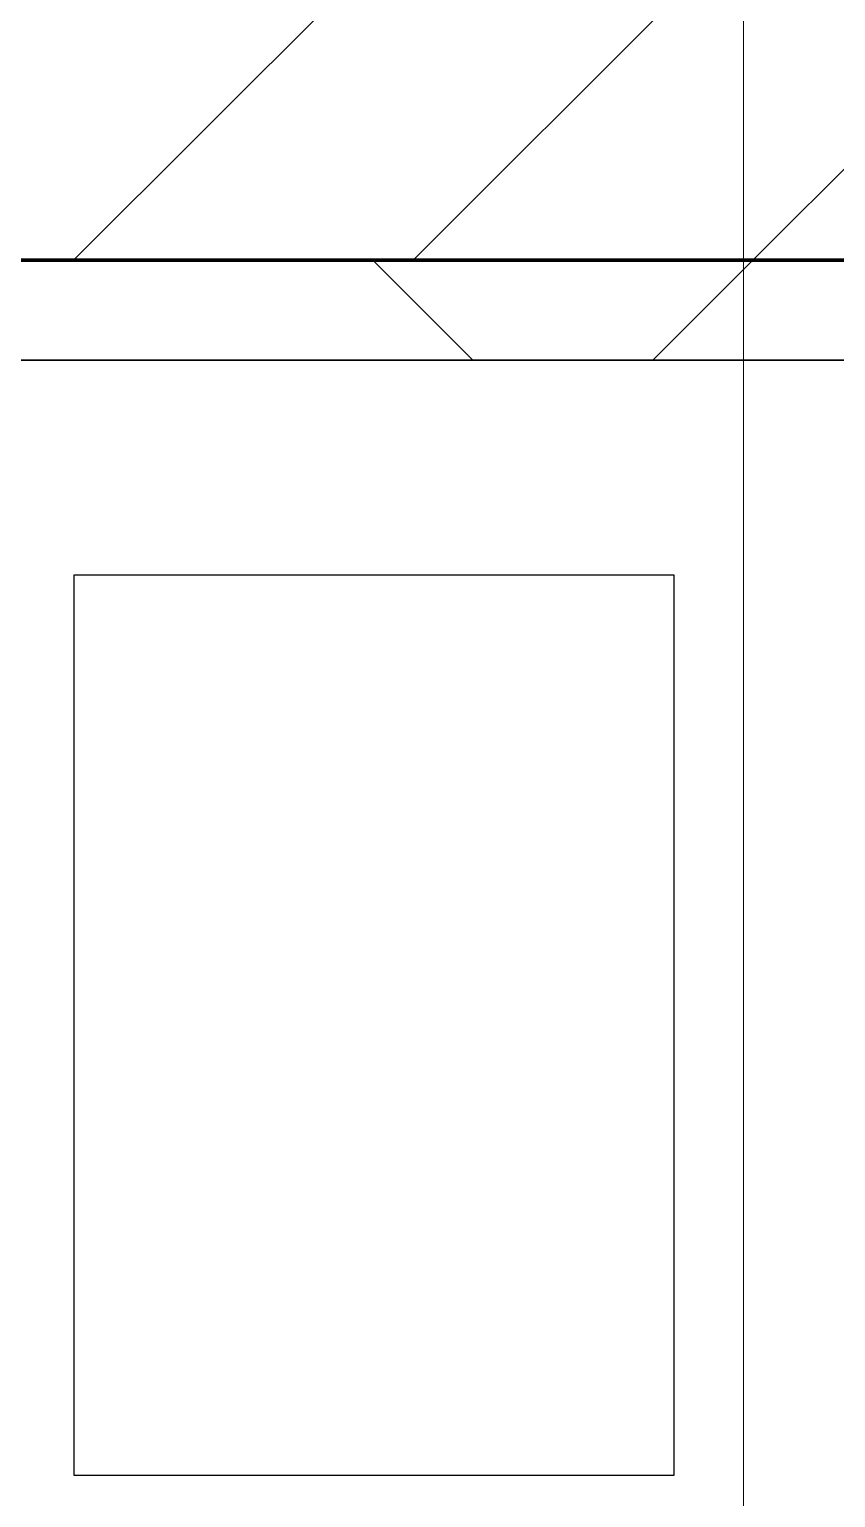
# Model space of a CAD drawing. Header units: millimetres. Extents: x -795739 to -715748, y -34378 to 22353.
# Drawn here: x -778155 to -777752, y 7325 to 8059 of the extents above; entities that cross this region are included whole.
import ezdxf
from ezdxf.xclip import XClip

# ---------------------------------------------------------------- set-up
doc = ezdxf.new("R2010")
doc.units = ezdxf.units.MM
doc.header["$XCLIPFRAME"] = 0
doc.layers.add('000 - WIPEOUT', color=250, linetype='Continuous')
doc.layers.add('A11_ALU.SOLID SHEET', color=2, linetype='Continuous')
for name, color, linetype, lineweight in [('A-GLAZ-CURT', 2, 'Continuous', 9), ('A-WALL', 5, 'Continuous', 35), ('A-WALL-FNSH', 2, 'Continuous', 35), ('A-WALL-PATT', 1, 'Continuous', 9), ('G-ANNO-TEXT', 3, 'Continuous', 9)]:
    doc.layers.add(name, color=color, linetype=linetype, lineweight=lineweight)

# ---------------------------------------------------------------- blocks, each defined once
blk = doc.blocks.new('PPLS-PP19_Custom Tile Pattern - Custom Tile Pattern-V66-4282-01 ENLARGED LOWER PLATFORM LEVEL - REFLECTED CEILING PLAN - SHEET 3')
at = {"layer": 'A-GLAZ-CURT'}
for p, q in [((-300, 0), (300, 0)), ((300, 0), (-300, 0)), ((195.99, 0), (213.31, 0)), ((213.31, 0), (195.99, 0)), ((230.06, 0), (300, 0)), ((-300, -50), (300, -50)), ((300, -50), (-300, -50))]:
    blk.add_line(p, q, dxfattribs=at)
for points, knots in [([(-36.78, 0), (-32.43, 0), (-19.22, 0), (8.83, 0), (43.36, 0), (70.92, 0), (82.12, 0), (83.66, 0)], [-6191.144455, -6191.144455, -6191.144455, -6191.144455, -5862.463379, -5340.621928, -4573.028122, -4094.177415, -3869.465285, -3869.465285, -3869.465285, -3869.465285]), ([(-30.52, 0), (-27.11, 0), (-17.83, 0), (5.99, 0), (22.06, 0), (37.44, 0), (45.92, 0), (57.76, 0), (64.47, 0), (72.74, 0), (75.22, 0), (76.03, 0), (76.21, 0)], [-2323.618664, -2323.618664, -2323.618664, -2323.618664, -2142.497158, -1716.209403, -1206.526904, -1089.329421, -901.315459, -753.071572, -495.328968, -421.953223, -334.951786, -290.452333, -290.452333, -290.452333, -290.452333]), ([(76.63, 0), (74.8, 0), (67.65, 0), (53.52, 0), (37, 0), (24.07, 0), (12.82, 0), (-2.9, 0), (-18.01, 0), (-25.33, 0), (-27.3, 0)], [-3095.572228, -3095.572228, -3095.572228, -3095.572228, -2950.589685, -2634.532728, -2313.748533, -2106.613311, -1925.670641, -1617.263037, -1290.787923, -1169.544024, -1169.544024, -1169.544024, -1169.544024]), ([(-15.19, 0), (-13.07, 0), (7.48, 0), (42.82, 0), (88.72, 0), (120.63, 0), (138.28, 0), (138.53, 0)], [-461.142613, -461.142613, -461.142613, -461.142613, -429.606584, -390.253598, -346.313304, -291.370682, -290.5735, -290.5735, -290.5735, -290.5735]), ([(108.46, 0), (106.74, 0), (102.52, 0), (92.38, 0), (85.59, 0), (74.4, 0), (62.26, 0), (51.85, 0), (43.81, 0), (29.53, 0), (20.67, 0), (18.85, 0), (18.16, 0)], [-7889.582879, -7889.582879, -7889.582879, -7889.582879, -7723.759874, -7531.75727, -7135.649961, -6924.452779, -6738.82075, -6548.303034, -6314.283804, -6135.05769, -5972.647715, -5832.674503, -5832.674503, -5832.674503, -5832.674503]), ([(27.44, 0), (27.9, 0), (29.54, 0), (38.07, 0), (53.39, 0), (71.67, 0), (84.83, 0), (86.01, 0), (92.51, 0), (94.33, 0)], [-5037.309798, -5037.309798, -5037.309798, -5037.309798, -4887.603822, -4705.298446, -4353.683244, -3960.84581, -3759.045785, -3336.541051, -2783.776468, -2783.776468, -2783.776468, -2783.776468]), ([(27.89, 0), (29.09, 0), (33.4, 0), (48.37, 0), (71.92, 0), (94.37, 0), (106.27, 0), (108.46, 0)], [-147.777612, -147.777612, -147.777612, -147.777612, -135.792042, -118.513713, -97.899267, -63.759246, -56.246076, -56.246076, -56.246076, -56.246076]), ([(136.44, 0), (121.66, 0), (86.93, 0), (51.16, 0), (31.18, 0)], [-106.750556, -106.750556, -106.750556, -106.750556, -59.610984, 0, 0, 0, 0]), ([(168.37, 0), (167.68, 0), (162.47, 0), (147.02, 0), (109.77, 0), (76.86, 0), (57.82, 0), (46.51, 0), (41.18, 0), (36.02, 0), (35.54, 0), (35.54, 0)], [-543.375029, -543.375029, -543.375029, -543.375029, -530.793311, -458.593899, -401.860199, -357.622665, -341.267687, -334.000314, -326.15566, -319.318397, -317.489778, -317.489778, -317.489778, -317.489778]), ([(36.29, 0), (37.77, 0), (48.82, 0), (64.79, 0), (95.91, 0), (124.45, 0), (132.42, 0), (134.6, 0)], [-314.598523, -314.598523, -314.598523, -314.598523, -305.899624, -287.17622, -249.500363, -194.761443, -152.241002, -152.241002, -152.241002, -152.241002]), ([(70.61, 0), (66.16, 0), (55.8, 0), (45.25, 0), (40.99, 0), (40.57, 0)], [-4647.237329, -4647.237329, -4647.237329, -4647.237329, -4326.416877, -4098.545751, -4073.417217, -4073.417217, -4073.417217, -4073.417217]), ([(103.09, 0), (101.08, 0), (86.31, 0), (65.15, 0), (46.53, 0), (41.05, 0)], [-375.435014, -375.435014, -375.435014, -375.435014, -369.147452, -330.153101, -312.862512, -312.862512, -312.862512, -312.862512]), ([(76.22, 0), (75.58, 0), (73.64, 0), (71.05, 0), (70.61, 0)], [-193.634889, -193.634889, -193.634889, -193.634889, -31.537676, 0, 0, 0, 0]), ([(94.4, 0), (94.4, 0), (94.64, 0), (99.11, 0), (108.97, 0), (120.79, 0), (139.94, 0), (158.53, 0), (171.52, 0), (176.34, 0)], [-2348.345796, -2348.345796, -2348.345796, -2348.345796, -2310.419338, -2233.599744, -2052.234781, -1843.028543, -1530.39897, -1095.004608, -798.658217, -798.658217, -798.658217, -798.658217]), ([(129.02, 0), (129.02, 0), (124.41, 0), (122.35, 0), (114.96, 0), (108.04, 0), (103.09, 0)], [-35.386604, -35.386604, -35.386604, -35.386604, -31.430235, -22.807238, -15.488593, 0, 0, 0, 0]), ([(107.97, 0), (107.2, 0), (105.63, 0), (105.23, 0), (105.23, 0)], [-9006.33563, -9006.33563, -9006.33563, -9006.33563, -8966.157302, -8929.495943, -8929.495943, -8929.495943, -8929.495943]), ([(114.39, 0), (114.2, 0), (112.92, 0), (110.73, 0), (108.51, 0)], [-8148.58938, -8148.58938, -8148.58938, -8148.58938, -8105.191388, -7891.265505, -7891.265505, -7891.265505, -7891.265505]), ([(157.9, 0), (156.77, 0), (151.67, 0), (143.29, 0), (134.04, 0), (126.24, 0), (118.6, 0), (114.27, 0), (112.24, 0), (108.6, 0)], [-10292.955006, -10292.955006, -10292.955006, -10292.955006, -10098.273015, -9847.788484, -9677.714971, -9567.007022, -9453.21225, -9220.200448, -9017.638175, -9017.638175, -9017.638175, -9017.638175]), ([(108.75, 0), (113.67, 0), (119.81, 0), (128.63, 0), (128.95, 0)], [-55.915853, -55.915853, -55.915853, -55.915853, -39.050993, -35.895543, -35.895543, -35.895543, -35.895543]), ([(128.58, 0), (128.8, 0), (130.16, 0), (139.26, 0), (152.67, 0), (161.24, 0), (162.19, 0), (162.75, 0)], [-633.326174, -633.326174, -633.326174, -633.326174, -627.736123, -618.981161, -602.094757, -592.980799, -581.414464, -581.414464, -581.414464, -581.414464]), ([(137.1, 0), (136, 0), (133.64, 0), (129.87, 0), (129.11, 0)], [-670.405967, -670.405967, -670.405967, -670.405967, -651.020627, -640.742133, -640.742133, -640.742133, -640.742133]), ([(193.8, 0), (193.33, 0), (190.11, 0), (183.13, 0), (171, 0), (161.95, 0), (161.28, 0), (158.35, 0), (157.85, 0), (157.77, 0)], [-11665.349007, -11665.349007, -11665.349007, -11665.349007, -11565.880756, -11105.624034, -10839.086983, -10768.332124, -10666.779182, -10580.760289, -10550.278881, -10550.278881, -10550.278881, -10550.278881]), ([(176.34, 0), (173.89, 0), (167.59, 0), (159.34, 0), (158.33, 0), (158.3, 0)], [-152.867583, -152.867583, -152.867583, -152.867583, -143.776725, -129.632772, -123.352749, -123.352749, -123.352749, -123.352749]), ([(159.07, 0), (159.13, 0), (160.84, 0), (165.21, 0), (171.67, 0), (175.77, 0), (176.33, 0)], [-115.643202, -115.643202, -115.643202, -115.643202, -114.681583, -87.660824, -65.295536, -61.878594, -61.878594, -61.878594, -61.878594]), ([(162.75, 0), (165.4, 0), (170.91, 0), (172.61, 0), (172.61, 0)], [-111.264224, -111.264224, -111.264224, -111.264224, -56.742688, -19.085662, -19.085662, -19.085662, -19.085662]), ([(247.1, 0), (246.76, 0), (245.04, 0), (238.34, 0), (226.56, 0), (221.1, 0), (200.27, 0), (182.99, 0), (174.27, 0), (169.67, 0), (168.99, 0)], [-9649.085549, -9649.085549, -9649.085549, -9649.085549, -9581.591397, -9406.094246, -9221.510254, -9016.44624, -8717.832359, -8253.978395, -8152.463617, -8069.855175, -8069.855175, -8069.855175, -8069.855175]), ([(215.22, 0), (214.62, 0), (210.55, 0), (203.98, 0), (187.54, 0), (175.3, 0), (169.49, 0)], [-203.825446, -203.825446, -203.825446, -203.825446, -198.527383, -184.406837, -162.427601, -142.916156, -142.916156, -142.916156, -142.916156]), ([(171.51, 0), (176.48, 0), (193.23, 0), (201.73, 0), (208.81, 0), (213.9, 0), (241.96, 0), (266.73, 0), (281.71, 0), (291.71, 0), (296.52, 0), (297.86, 0), (298.09, 0)], [-7971.819559, -7971.819559, -7971.819559, -7971.819559, -7784.112253, -7606.717214, -7289.299508, -7042.621073, -6582.165592, -6068.460911, -5766.029927, -5566.724884, -5280.360606, -5199.253518, -5199.253518, -5199.253518, -5199.253518]), ([(176.43, 0), (179.75, 0), (187.25, 0), (208.82, 0), (219.42, 0), (230.06, 0)], [-61.676374, -61.676374, -61.676374, -61.676374, -41.623857, -24.459831, 0, 0, 0, 0]), ([(176.5, 0), (180.81, 0), (188.26, 0), (193.62, 0), (194.69, 0), (194.79, 0)], [-795.364705, -795.364705, -795.364705, -795.364705, -529.74427, -295.064701, -265.121568, -265.121568, -265.121568, -265.121568]), ([(176.6, 0), (180.71, 0), (189.44, 0), (201.08, 0), (207.47, 0), (213.96, 0), (215.11, 0)], [-250.678746, -250.678746, -250.678746, -250.678746, -237.955587, -223.92608, -215.862851, -208.75215, -208.75215, -208.75215, -208.75215]), ([(300, 0), (286.53, 0), (254.22, 0), (210.58, 0), (186.51, 0), (177.41, 0)], [-285.253232, -285.253232, -285.253232, -285.253232, -244.693688, -187.987675, -154.190936, -154.190936, -154.190936, -154.190936]), ([(300, 0), (288.22, 0), (262, 0), (230.43, 0), (219.94, 0), (219.02, 0)], [-12528.858583, -12528.858583, -12528.858583, -12528.858583, -11905.454923, -11162.864862, -10856.732305, -10856.732305, -10856.732305, -10856.732305]), ([(219.9, 0), (220.86, 0), (227.84, 0), (242.06, 0), (246.54, 0), (246.96, 0)], [-10670.940496, -10670.940496, -10670.940496, -10670.940496, -10511.382485, -9925.173265, -9834.877357, -9834.877357, -9834.877357, -9834.877357]), ([(284.76, 0), (284.76, 0), (285.09, 0), (287.47, 0), (293.59, 0), (297.76, 0), (300, 0)], [-4110.630118, -4110.630118, -4110.630118, -4110.630118, -4053.389046, -3959.664717, -3862.421465, -3746.95702, -3746.95702, -3746.95702, -3746.95702]), ([(297.38, 0), (295.84, 0), (291.62, 0), (285.38, 0), (284.87, 0)], [-4803.172655, -4803.172655, -4803.172655, -4803.172655, -4358.271401, -4143.037883, -4143.037883, -4143.037883, -4143.037883])]:
    blk.add_open_spline(points, degree=3, knots=knots, dxfattribs=at)
for points in [[(80.35, 0), (79.57, 0), (78.27, 0), (76.63, 0)], [(84.06, 0), (83.48, 0), (82.41, 0), (81.72, 0)], [(105.26, 0), (105.47, 0), (106.62, 0), (107.76, 0)], [(108.54, 0), (111.52, 0), (112.65, 0), (113.59, 0)], [(168.74, 0), (168.74, 0), (169.81, 0), (171.51, 0)], [(172.07, 0), (173.49, 0), (174.91, 0), (176.33, 0)], [(195.11, 0), (194.91, 0), (194.44, 0), (193.8, 0)]]:
    blk.add_open_spline(points, degree=3, dxfattribs=at)
blk = doc.blocks.new('PPLS-PP19_Custom Tile Pattern - Custom Tile Pattern-V67-4282-01 ENLARGED LOWER PLATFORM LEVEL - REFLECTED CEILING PLAN - SHEET 3')
at = {"layer": 'A-GLAZ-CURT'}
for p, q in [((-300, 0), (300, 0)), ((300, 0), (-300, 0)), ((-293.07, 0), (-287.94, 0)), ((-287.94, 0), (-293.07, 0)), ((-287, 0), (-275.75, 0)), ((-275.75, 0), (-287, 0)), ((-222.32, 0), (-205, 0)), ((-205, 0), (-222.32, 0)), ((-300, -50), (300, -50)), ((300, -50), (-300, -50))]:
    blk.add_line(p, q, dxfattribs=at)
at = {"layer": 'A-GLAZ-CURT', "flags": 128}
for points in [[(-300, 0), (-291.56, 0), (-283.3, 0), (-275.2, 0), (-267.26, 0), (-259.45, 0), (-251.77, 0), (-244.2, 0), (-236.74, 0), (-229.36, 0), (-222.06, 0), (-214.83, 0), (-207.71, 0), (-200.76, 0), (-194.02, 0), (-187.54, 0), (-181.38, 0), (-175.58, 0), (-170.25, 0), (-165.64, 0), (-162.01, 0), (-159.53, 0), (-157.46, 0), (-154.52, 0), (-149.42, 0), (-141.84, 0), (-132.81, 0), (-126.08, 0)], [(-125.17, 0), (-128.55, 0), (-134.16, 0), (-140.03, 0), (-145.5, 0), (-150.63, 0), (-155.53, 0), (-160.27, 0), (-164.95, 0), (-169.65, 0), (-174.47, 0), (-179.49, 0), (-184.81, 0), (-190.44, 0), (-196.37, 0), (-202.58, 0), (-209.04, 0), (-215.73, 0), (-222.63, 0), (-229.72, 0), (-236.97, 0), (-244.39, 0), (-251.96, 0), (-259.67, 0), (-267.51, 0), (-275.48, 0), (-283.55, 0), (-291.73, 0), (-300, 0)]]:
    blk.add_lwpolyline(points, dxfattribs=at)
at = {"layer": 'A-GLAZ-CURT'}
for points in [[(-300, 0), (-295.94, 0), (-291.91, 0), (-287.91, 0)], [(-289.02, 0), (-292.64, 0), (-296.31, 0), (-300, 0)]]:
    blk.add_open_spline(points, degree=3, dxfattribs=at)
for points, knots in [([(-152.67, 0), (-171.19, 0), (-210.79, 0), (-259.1, 0), (-286.49, 0), (-287.91, 0)], [-16636.165947, -16636.165947, -16636.165947, -16636.165947, -15131.813646, -13729.592194, -13653.617074, -13653.617074, -13653.617074, -13653.617074]), ([(-287.63, 0), (-276.6, 0), (-233.39, 0), (-189.34, 0), (-159.63, 0), (-152.14, 0)], [-5101.330845, -5101.330845, -5101.330845, -5101.330845, -4502.809032, -2700.551212, -2029.435771, -2029.435771, -2029.435771, -2029.435771]), ([(-137.88, 0), (-140.56, 0), (-147.66, 0), (-147.69, 0), (-158.72, 0), (-174.02, 0), (-185.59, 0), (-209.77, 0), (-232.01, 0), (-255.22, 0), (-262.59, 0), (-264.9, 0), (-265.4, 0)], [-3187.727384, -3187.727384, -3187.727384, -3187.727384, -2919.378265, -2477.344047, -2237.412286, -2029.680487, -1755.085331, -1400.429864, -858.079193, -543.655514, -208.940337, 0, 0, 0, 0]), ([(-258.6, 0), (-257.91, 0), (-254.26, 0), (-241.25, 0), (-225.99, 0), (-213.1, 0), (-200.2, 0), (-185.8, 0), (-171.77, 0), (-158.7, 0), (-157.22, 0)], [-5722.54675, -5722.54675, -5722.54675, -5722.54675, -5657.471696, -5413.335975, -5017.494783, -4832.723979, -4666.091899, -4349.945572, -4000.813434, -3840.635403, -3840.635403, -3840.635403, -3840.635403]), ([(-133.82, 0), (-135.51, 0), (-137.8, 0), (-149.31, 0), (-162.01, 0), (-177.91, 0), (-199.46, 0), (-216.65, 0), (-231.26, 0), (-233.46, 0), (-234, 0)], [-2731.647847, -2731.647847, -2731.647847, -2731.647847, -2418.507304, -2308.929706, -2113.765672, -1763.376603, -1422.553702, -978.033455, -846.069444, -682.911962, -682.911962, -682.911962, -682.911962]), ([(-233.49, 0), (-233.44, 0), (-232.38, 0), (-230.74, 0), (-225.3, 0), (-223.63, 0)], [-455.274641, -455.274641, -455.274641, -455.274641, -440.605512, -119.536984, 0, 0, 0, 0]), ([(-223.63, 0), (-219.39, 0), (-206.17, 0), (-188.58, 0), (-169.02, 0), (-157.93, 0), (-152.01, 0)], [-5463.295695, -5463.295695, -5463.295695, -5463.295695, -5161.076232, -4739.070012, -4465.409639, -4149.119819, -4149.119819, -4149.119819, -4149.119819]), ([(-84.49, 0), (-97.88, 0), (-119.91, 0), (-146.18, 0), (-152.16, 0)], [-18863.835505, -18863.835505, -18863.835505, -18863.835505, -17136.203329, -16650.074079, -16650.074079, -16650.074079, -16650.074079]), ([(-152.01, 0), (-146.22, 0), (-136.84, 0), (-127.33, 0), (-124.19, 0), (-123.43, 0), (-123.28, 0)], [-4149.119819, -4149.119819, -4149.119819, -4149.119819, -3839.893365, -3647.167523, -3488.92562, -3439.852845, -3439.852845, -3439.852845, -3439.852845]), ([(-151.06, 0), (-150.06, 0), (-147.11, 0), (-143.57, 0), (-138.62, 0)], [-3456.571863, -3456.571863, -3456.571863, -3456.571863, -3371.022232, -3227.460399, -3227.460399, -3227.460399, -3227.460399]), ([(-151.03, 0), (-140.01, 0), (-124.96, 0), (-110.8, 0), (-99.5, 0), (-91.46, 0)], [-1996.172939, -1996.172939, -1996.172939, -1996.172939, -1002.059161, -460.363443, 0, 0, 0, 0]), ([(-118.78, 0), (-121.86, 0), (-126.28, 0), (-136.96, 0), (-147.46, 0), (-150.03, 0), (-150.57, 0)], [-5938.474035, -5938.474035, -5938.474035, -5938.474035, -5700.061948, -5508.838257, -5298.784692, -5196.16478, -5196.16478, -5196.16478, -5196.16478]), ([(-150.34, 0), (-150.07, 0), (-147.75, 0), (-142.6, 0), (-127.26, 0), (-107.3, 0), (-94.19, 0), (-85.36, 0), (-84.29, 0)], [-4948.728362, -4948.728362, -4948.728362, -4948.728362, -4883.323924, -4440.880425, -4054.690705, -3793.097032, -3402.597032, -3348.19631, -3348.19631, -3348.19631, -3348.19631]), ([(-84.28, 0), (-92.4, 0), (-112.06, 0), (-130.52, 0), (-147.74, 0), (-149.07, 0)], [-7438.261091, -7438.261091, -7438.261091, -7438.261091, -7004.680444, -6449.282163, -6277.220794, -6277.220794, -6277.220794, -6277.220794]), ([(-148.23, 0), (-146.94, 0), (-140.15, 0), (-137.28, 0), (-133.93, 0), (-128.78, 0), (-126.5, 0)], [-6162.058746, -6162.058746, -6162.058746, -6162.058746, -6017.569127, -5560.701257, -5364.112219, -5231.017328, -5231.017328, -5231.017328, -5231.017328]), ([(-86.16, 0), (-91.37, 0), (-104.13, 0), (-122.65, 0), (-139.03, 0), (-146.11, 0), (-146.95, 0)], [-1681.3698, -1681.3698, -1681.3698, -1681.3698, -1374.161226, -945.742622, -741.901385, -489.130243, -489.130243, -489.130243, -489.130243]), ([(-146.69, 0), (-146.59, 0), (-145.49, 0), (-135.69, 0), (-128.29, 0), (-125.15, 0)], [-420.34245, -420.34245, -420.34245, -420.34245, -406.956646, -290.263673, 0, 0, 0, 0]), ([(-127.41, 0), (-131.63, 0), (-133.16, 0), (-134.09, 0), (-134.15, 0)], [-8540.990293, -8540.990293, -8540.990293, -8540.990293, -8266.114998, -8246.473386, -8246.473386, -8246.473386, -8246.473386]), ([(-134.15, 0), (-133.32, 0), (-130.31, 0), (-117.33, 0), (-97.23, 0), (-87.48, 0), (-85.19, 0)], [-7657.439573, -7657.439573, -7657.439573, -7657.439573, -7293.749979, -6839.55839, -6236.997189, -6037.596586, -6037.596586, -6037.596586, -6037.596586]), ([(-120.13, 0), (-120.14, 0), (-120.24, 0), (-121.3, 0), (-129.25, 0), (-133.82, 0)], [-2933.992132, -2933.992132, -2933.992132, -2933.992132, -2920.575025, -2840.280255, -2731.647847, -2731.647847, -2731.647847, -2731.647847])]:
    blk.add_open_spline(points, degree=3, knots=knots, dxfattribs=at)
blk = doc.blocks.new('*U553')
at = {"layer": 'A-GLAZ-CURT', "rotation": 180}
for name, p in [('PPLS-PP19_Custom Tile Pattern - Custom Tile Pattern-V67-4282-01 ENLARGED LOWER PLATFORM LEVEL - REFLECTED CEILING PLAN - SHEET 3', (600, 4315)), ('PPLS-PP19_Custom Tile Pattern - Custom Tile Pattern-V66-4282-01 ENLARGED LOWER PLATFORM LEVEL - REFLECTED CEILING PLAN - SHEET 3', (1200, 4315))]:
    blk.add_blockref(name, p, dxfattribs=at)
blk = doc.blocks.new('*U942')
at = {"color": 3}
blk.add_wipeout([(-225, -1250), (225, -1250), (225, -1550), (-225, -1550)], dxfattribs=at).dxf.layer = '000 - WIPEOUT'
at = {"layer": 'A11_ALU.SOLID SHEET', "color": 0, "linetype": 'ByBlock'}
blk.add_lwpolyline([(-225, -1550), (225, -1550), (225, -1250), (-225, -1250)], close=True, dxfattribs=at)
blk = doc.blocks.new('*U1025')
blk.add_lwpolyline([(-38349, 4315), (-38349, 2757.5), (-41450, 2757.5), (-41450, 4315), (-49246.8, 4315), (-49246.8, 550), (-30509.06, 550), (-30509.06, 4315), (-38349, 4315)])
at = {"layer": 'A11_ALU.SOLID SHEET', "linetype": 'ByBlock', "rotation": 90}
blk.add_blockref('*U942', (-34700, 3982.5), dxfattribs=at)

msp = doc.modelspace()

# ---------------------------------------------------------------- hatches: boundary and pattern name
at = {"layer": 'A-WALL-PATT', "lineweight": 9}
h = msp.add_hatch(dxfattribs=at)
h.set_pattern_fill('FP_2', color=256, style=0, pattern_type=2)
h.set_pattern_definition([(45, (0, 0), (-84.852814, 84.852814), [])])
h.paths.add_polyline_path([(-767597.37, 7944.02), (-767597.37, 8144.02), (-783082.37, 8144.02), (-783082.37, 7944.02), (-780382.37, 7944.02), (-780382.37, 7994.02), (-779182.37, 7994.02), (-779182.37, 7944.02), (-767847.32, 7944.02)])

# ---------------------------------------------------------------- linework, layer by layer
at = {"layer": 'A-WALL', "color": 7, "lineweight": 70}
msp.add_line((-774897.32, 7944.02), (-779182.37, 7944.02), dxfattribs=at)
at = {"layer": 'A-WALL-FNSH', "color": 250}
msp.add_line((-779182.37, 7944.02), (-774897.32, 7944.02), dxfattribs=at)

# ---------------------------------------------------------------- block references
ref = msp.add_blockref('*U1025', (-744682.37, 3579.02))
XClip(ref).set_block_clipping_path([(-45801.3280238605, -9620.0077451947), (23704.0078937773, 10334.9999958097)])

# ---------------------------------------------------------------- next in the draw order: hatches: boundary and pattern name
at = {"layer": 'A-WALL-PATT', "lineweight": 9}
h = msp.add_hatch(dxfattribs=at)
h.set_pattern_fill('FP_3', color=256, style=0, pattern_type=2)
h.set_pattern_definition([(45, (0, 0), (-212.13203, 212.13203), []), (135, (0, 0), (-212.13203, -212.13203), [])])
h.paths.add_polyline_path([(-774897.32, 7894.02), (-774897.32, 7944.02), (-779182.37, 7944.02), (-779182.37, 7904.02), (-780238.41, 7904.02), (-780216.03, 7894.02), (-775279.41, 7894.02)])
h.paths.add_polyline_path([(-780357.37, 7894.02), (-780326.34, 7894.02), (-780348.72, 7904.02), (-780382.37, 7904.02), (-780382.37, 7944.02), (-783032.37, 7944.02), (-783032.37, 7894.02), (-780382.37, 7894.02)])

# ---------------------------------------------------------------- next in the draw order: linework, layer by layer
at = {"layer": 'A-WALL-FNSH', "color": 250}
msp.add_line((-774897.32, 7894.02), (-779182.37, 7894.02), dxfattribs=at)
at = {"layer": 'G-ANNO-TEXT', "color": 10}
msp.add_line((-777797.72, 6619.6), (-777797.72, 14214.25), dxfattribs=at)

# ---------------------------------------------------------------- next in the draw order: block references
msp.add_blockref('*U553', (-778882.37, 3579.02))

doc.saveas('drawing.dxf')
